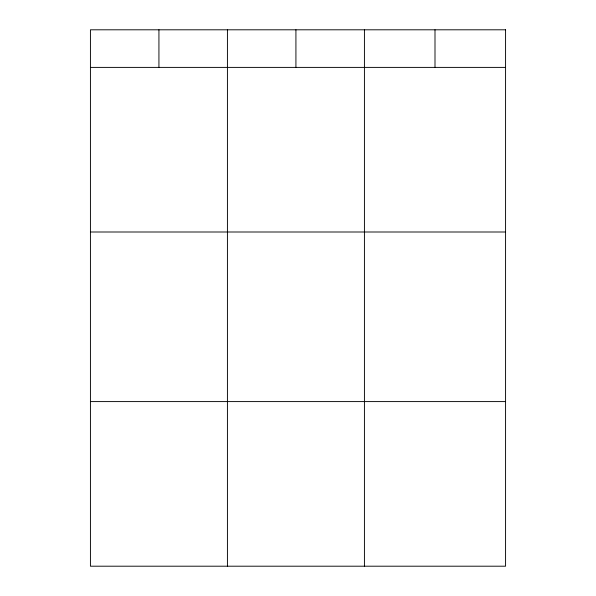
<?xml version="1.0" encoding="UTF-8"?>
<svg xmlns="http://www.w3.org/2000/svg" width="596" height="596" viewBox="0 0 596 596"><rect width="100%" height="100%" fill="white"/><g stroke="black" fill="none" stroke-linecap="round" stroke-linejoin="round"><path stroke-width="0.89" d="M90.428 67.393L505.572 67.393M90.428 232L505.572 232M90.428 401.592L505.572 401.592M434.998 29.8L434.998 67.393M364.424 29.8L364.424 566.2M295.921 29.8L295.921 67.393M227.426 29.8L227.426 566.2M158.931 29.8L158.931 67.393M505.572 29.8L90.428 29.8L90.428 566.2L505.572 566.2L505.572 29.8"/></g></svg>
